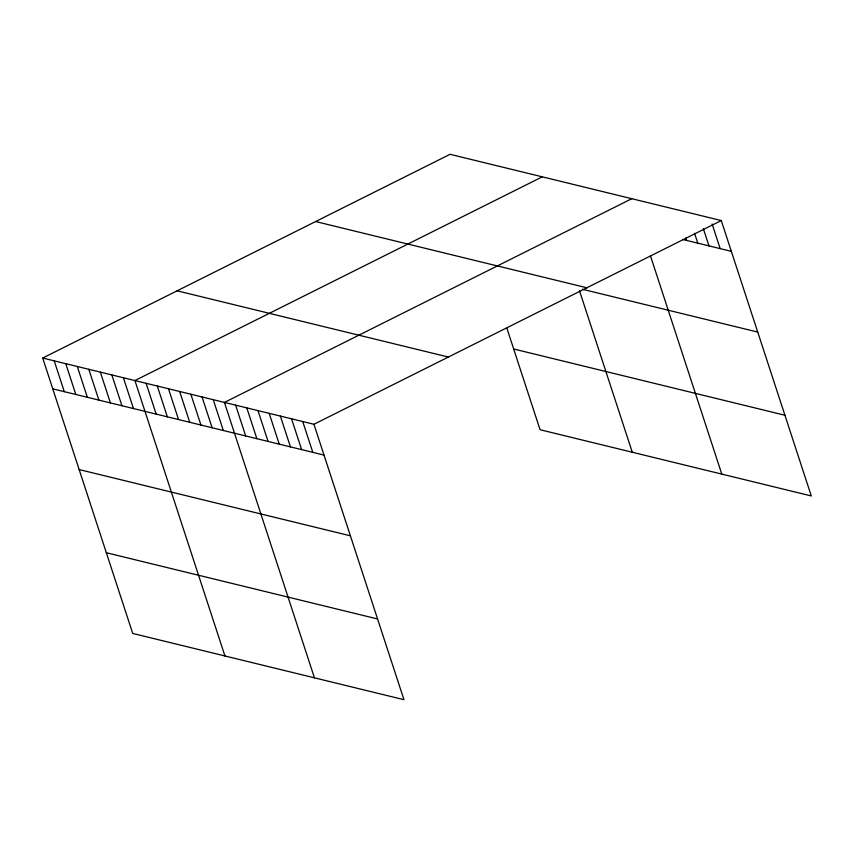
<?xml version="1.0" encoding="UTF-8"?>
<svg xmlns="http://www.w3.org/2000/svg" width="854" height="854" viewBox="0 0 854 854"><rect width="100%" height="100%" fill="white"/><g stroke="black" fill="none" stroke-linecap="round" stroke-linejoin="round"><path stroke-width="1.28" d="M42.7 358.039L313.941 424.278L403.953 699.693L132.722 633.444L42.7 358.039L450.047 154.307L721.278 220.556L811.3 495.96L540.059 429.722L506.881 328.214M542.269 176.831L134.921 380.564L224.933 655.968M631.779 198.694L224.431 402.426L314.443 677.83M313.941 424.278L721.278 220.556M682.869 239.515L731.355 251.354M315.617 221.538L586.858 287.787M582.449 289.271L757.733 332.078M513.681 348.998L784.922 415.236M177.12 290.808L448.361 357.047M52.767 388.848L324.008 455.086M79.155 469.561L350.386 535.81M106.334 552.73L377.575 618.969M712.108 223.983L720.168 248.621M703.333 228.637L708.98 245.888M694.569 233.302L697.782 243.166M685.794 237.967L686.595 240.433M650.502 255.986L721.79 474.098M579.514 290.808L632.28 452.236M302.743 421.545L312.82 452.353M291.556 418.812L301.633 449.62M280.368 416.09L290.445 446.888M269.181 413.357L279.247 444.155M257.993 410.625L268.06 441.422M246.806 407.892L256.873 438.7M235.619 405.159L245.685 435.967M213.244 399.693L223.31 430.501M202.056 396.961L212.123 427.769M190.858 394.228L200.936 425.036M179.671 391.495L189.748 422.303M168.484 388.762L178.55 419.57M157.296 386.029L167.363 416.837M146.109 383.297L156.175 414.105M123.392 377.746L133.459 408.554M111.863 374.927L121.93 405.735M100.334 372.12L110.412 402.928M88.805 369.302L98.883 400.11M77.287 366.483L87.354 397.291M65.758 363.676L75.825 394.484M54.229 360.858L64.296 391.666"/></g></svg>
